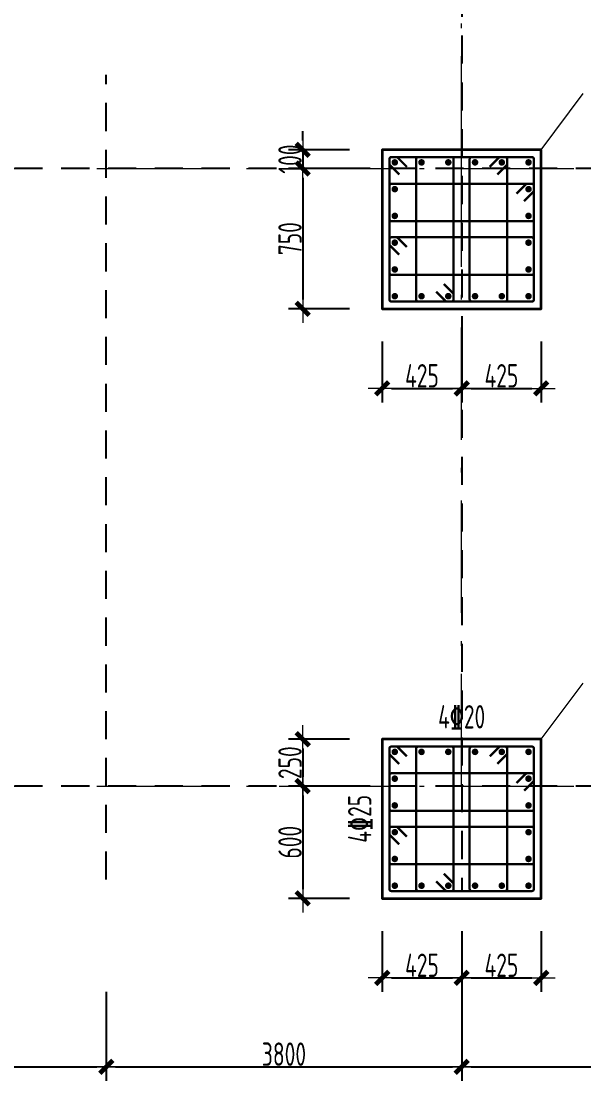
# Model space of a CAD drawing. Header units: millimetres. Extents: x 539196 to 807275, y 431843 to 1156631.
# Drawn here: x 637759 to 643774, y 701309 to 712633 of the extents above; entities that cross this region are included whole.
import ezdxf
from ezdxf.enums import TextEntityAlignment as Align

# ---------------------------------------------------------------- set-up
doc = ezdxf.new("R2010")
doc.units = ezdxf.units.MM
doc.header["$MEASUREMENT"] = 0
for name, pattern in [('DOTE', [2.42, 2, -0.2, 0.02, -0.2]), ('点划线', [1850, 1200, -300, 50, -300]), ('虚线', [500, 300, -200])]:
    doc.linetypes.add(name, pattern=pattern)
doc.layers.add('DOTE', color=1, linetype='DOTE')
for name, color, linetype, lineweight in [('柱原位标注', 7, 'Continuous', 18), ('柱尺寸标注', 3, 'Continuous', 18), ('柱标注引线', 2, 'Continuous', 18), ('柱箍筋', 1, 'Continuous', 25), ('柱纵筋', 1, 'Continuous', 70), ('砼柱', 2, 'Continuous', 35), ('网格', 9, '点划线', 18), ('轴线标注', 3, 'Continuous', 18)]:
    doc.layers.add(name, color=color, linetype=linetype, lineweight=lineweight)
doc.styles.add('样式 1_yjk_yjk', font='yjkeng.shx', dxfattribs={"width": 0.7, "bigfont": 'yjkchn.shx'})
doc.dimstyles.new('盈建科结构_yjk_yjk', dxfattribs={"dimscale": 100, "dimtxt": 2.5, "dimasz": 1, "dimexe": 1.5, "dimexo": 0.625, "dimgap": 0.1, "dimtad": 1, "dimdec": 0, "dimrnd": 1, "dimzin": 0, "dimdsep": 46, "dimtxsty": '样式 1_yjk_yjk', "dimblk": '_yjkbk', "dimblk1": 'ARCHTICK', "dimblk2": 'ARCHTICK', "dimcen": 0.09, "dimadec": 0, "dimazin": 0, "dimtfac": 1, "dimtdec": 4, "dimtix": 1, "dimtmove": 2, "dimatfit": 3, "dimfxl": 0, "dimtolj": 1, "dimtzin": 0, "dimarcsym": 0})

# ---------------------------------------------------------------- blocks, each defined once
blk = doc.blocks.new('_yjkbk')
blk.add_line((-1, 0), (1.5, 0))
blk.add_lwpolyline([(-0.7, -0.7, 0.5, 0.5, 0), (0.7, 0.7, 0.5, 0.5, 0)], format="xyseb")
blk = doc.blocks.new('*D2537')
at = {"layer": 'Defpoints', "color": 0}
for p in [(641618, 709559), (642468, 709559), (642468, 708709)]:
    blk.add_point(p, dxfattribs=at)
at = {"layer": '柱尺寸标注', "color": 0, "lineweight": -2}
for p, q in [((641618, 709209), (641618, 708559)), ((642468, 709209), (642468, 708559)), ((641718, 708709), (642368, 708709))]:
    blk.add_line(p, q, dxfattribs=at)
at = {"layer": '柱尺寸标注', "color": 0, "lineweight": -2, "xscale": 100, "yscale": 100, "zscale": 100, "rotation": 180}
blk.add_blockref('_yjkbk', (641618, 708709), dxfattribs=at)
at = {"layer": '柱尺寸标注', "color": 0, "lineweight": -2, "xscale": 100, "yscale": 100, "zscale": 100}
blk.add_blockref('_yjkbk', (642468, 708709), dxfattribs=at)
at = {"layer": '柱尺寸标注', "color": 0, "insert": (642043, 708844), "char_height": 250, "attachment_point": 5, "style": '样式 1_yjk_yjk'}
blk.add_mtext('\\A1;425', dxfattribs=at)
blk = doc.blocks.new('_ARCHTICK')
at = {"color": 0, "linetype": 'ByBlock', "const_width": 0.15}
blk.add_lwpolyline([(-0.5, -0.5), (0.5, 0.5)], dxfattribs=at)
blk = doc.blocks.new('*D2538')
at = {"layer": 'Defpoints', "color": 0}
for p in [(642468, 709559), (643318, 709559), (643318, 708709)]:
    blk.add_point(p, dxfattribs=at)
at = {"layer": '柱尺寸标注', "color": 0, "lineweight": -2}
for p, q in [((642468, 709209), (642468, 708559)), ((643318, 709209), (643318, 708559)), ((642568, 708709), (643218, 708709))]:
    blk.add_line(p, q, dxfattribs=at)
at = {"layer": '柱尺寸标注', "color": 0, "lineweight": -2, "xscale": 100, "yscale": 100, "zscale": 100, "rotation": 180}
blk.add_blockref('_yjkbk', (642468, 708709), dxfattribs=at)
at = {"layer": '柱尺寸标注', "color": 0, "lineweight": -2, "xscale": 100, "yscale": 100, "zscale": 100}
blk.add_blockref('_yjkbk', (643318, 708709), dxfattribs=at)
at = {"layer": '柱尺寸标注', "color": 0, "insert": (642893, 708844), "char_height": 250, "attachment_point": 5, "style": '样式 1_yjk_yjk'}
blk.add_mtext('\\A1;425', dxfattribs=at)
blk = doc.blocks.new('*D2539')
at = {"layer": 'Defpoints', "color": 0}
for p in [(641618, 711259), (640768, 711059), (641618, 711059)]:
    blk.add_point(p, dxfattribs=at)
at = {"layer": '柱尺寸标注', "color": 0, "lineweight": -2}
for p, q in [((640768, 711359), (640768, 711459)), ((641268, 711259), (640618, 711259)), ((640768, 711259), (640768, 711059)), ((641268, 711059), (640618, 711059)), ((640768, 710959), (640768, 710859))]:
    blk.add_line(p, q, dxfattribs=at)
at = {"layer": '柱尺寸标注', "color": 0, "lineweight": -2, "xscale": 100, "yscale": 100, "zscale": 100}
for p, rotation in [((640768, 711259), 270), ((640768, 711059), 90)]:
    blk.add_blockref('_yjkbk', p, dxfattribs=dict(at, rotation=rotation))
at = {"layer": '柱尺寸标注', "color": 0, "insert": (640633, 711159), "char_height": 250, "attachment_point": 5, "rotation": 90, "style": '样式 1_yjk_yjk'}
blk.add_mtext('\\A1;100', dxfattribs=at)
blk = doc.blocks.new('*D2540')
at = {"layer": 'Defpoints', "color": 0}
for p in [(641618, 711059), (640768, 709559), (641618, 709559)]:
    blk.add_point(p, dxfattribs=at)
at = {"layer": '柱尺寸标注', "color": 0, "lineweight": -2}
for p, q in [((641268, 711059), (640618, 711059)), ((640768, 710959), (640768, 709659)), ((641268, 709559), (640618, 709559))]:
    blk.add_line(p, q, dxfattribs=at)
at = {"layer": '柱尺寸标注', "color": 0, "lineweight": -2, "xscale": 100, "yscale": 100, "zscale": 100}
for p, rotation in [((640768, 711059), 90), ((640768, 709559), 270)]:
    blk.add_blockref('_yjkbk', p, dxfattribs=dict(at, rotation=rotation))
at = {"layer": '柱尺寸标注', "color": 0, "insert": (640633, 710309), "char_height": 250, "attachment_point": 5, "rotation": 90, "style": '样式 1_yjk_yjk'}
blk.add_mtext('\\A1;750', dxfattribs=at)
blk = doc.blocks.new('*D2541')
at = {"layer": 'Defpoints', "color": 0}
for p in [(641618, 703259), (642468, 703259), (642468, 702409)]:
    blk.add_point(p, dxfattribs=at)
at = {"layer": '柱尺寸标注', "color": 0, "lineweight": -2}
for p, q in [((641618, 702909), (641618, 702259)), ((642468, 702909), (642468, 702259)), ((641718, 702409), (642368, 702409))]:
    blk.add_line(p, q, dxfattribs=at)
at = {"layer": '柱尺寸标注', "color": 0, "lineweight": -2, "xscale": 100, "yscale": 100, "zscale": 100, "rotation": 180}
blk.add_blockref('_yjkbk', (641618, 702409), dxfattribs=at)
at = {"layer": '柱尺寸标注', "color": 0, "lineweight": -2, "xscale": 100, "yscale": 100, "zscale": 100}
blk.add_blockref('_yjkbk', (642468, 702409), dxfattribs=at)
at = {"layer": '柱尺寸标注', "color": 0, "insert": (642043, 702544), "char_height": 250, "attachment_point": 5, "style": '样式 1_yjk_yjk'}
blk.add_mtext('\\A1;425', dxfattribs=at)
blk = doc.blocks.new('*D2542')
at = {"layer": 'Defpoints', "color": 0}
for p in [(642468, 703259), (643318, 703259), (643318, 702409)]:
    blk.add_point(p, dxfattribs=at)
at = {"layer": '柱尺寸标注', "color": 0, "lineweight": -2}
for p, q in [((642468, 702909), (642468, 702259)), ((643318, 702909), (643318, 702259)), ((642568, 702409), (643218, 702409))]:
    blk.add_line(p, q, dxfattribs=at)
at = {"layer": '柱尺寸标注', "color": 0, "lineweight": -2, "xscale": 100, "yscale": 100, "zscale": 100, "rotation": 180}
blk.add_blockref('_yjkbk', (642468, 702409), dxfattribs=at)
at = {"layer": '柱尺寸标注', "color": 0, "lineweight": -2, "xscale": 100, "yscale": 100, "zscale": 100}
blk.add_blockref('_yjkbk', (643318, 702409), dxfattribs=at)
at = {"layer": '柱尺寸标注', "color": 0, "insert": (642893, 702544), "char_height": 250, "attachment_point": 5, "style": '样式 1_yjk_yjk'}
blk.add_mtext('\\A1;425', dxfattribs=at)
blk = doc.blocks.new('*D2543')
at = {"layer": 'Defpoints', "color": 0}
for p in [(641618, 704959), (640768, 704459), (641618, 704459)]:
    blk.add_point(p, dxfattribs=at)
at = {"layer": '柱尺寸标注', "color": 0, "lineweight": -2}
for p, q in [((641268, 704959), (640618, 704959)), ((640768, 704859), (640768, 704559)), ((641268, 704459), (640618, 704459))]:
    blk.add_line(p, q, dxfattribs=at)
at = {"layer": '柱尺寸标注', "color": 0, "lineweight": -2, "xscale": 100, "yscale": 100, "zscale": 100}
for p, rotation in [((640768, 704959), 90), ((640768, 704459), 270)]:
    blk.add_blockref('_yjkbk', p, dxfattribs=dict(at, rotation=rotation))
at = {"layer": '柱尺寸标注', "color": 0, "insert": (640633, 704709), "char_height": 250, "attachment_point": 5, "rotation": 90, "style": '样式 1_yjk_yjk'}
blk.add_mtext('\\A1;250', dxfattribs=at)
blk = doc.blocks.new('*D2544')
at = {"layer": 'Defpoints', "color": 0}
for p in [(641618, 704459), (640768, 703259), (641618, 703259)]:
    blk.add_point(p, dxfattribs=at)
at = {"layer": '柱尺寸标注', "color": 0, "lineweight": -2}
for p, q in [((641268, 704459), (640618, 704459)), ((640768, 704359), (640768, 703359)), ((641268, 703259), (640618, 703259))]:
    blk.add_line(p, q, dxfattribs=at)
at = {"layer": '柱尺寸标注', "color": 0, "lineweight": -2, "xscale": 100, "yscale": 100, "zscale": 100}
for p, rotation in [((640768, 704459), 90), ((640768, 703259), 270)]:
    blk.add_blockref('_yjkbk', p, dxfattribs=dict(at, rotation=rotation))
at = {"layer": '柱尺寸标注', "color": 0, "insert": (640633, 703859), "char_height": 250, "attachment_point": 5, "rotation": 90, "style": '样式 1_yjk_yjk'}
blk.add_mtext('\\A1;600', dxfattribs=at)
blk = doc.blocks.new('*D1026')
at = {"layer": 'Defpoints', "color": 0}
for p in [(634868, 704459), (638668, 704459), (638668, 701459)]:
    blk.add_point(p, dxfattribs=at)
at = {"layer": '轴线标注', "color": 0, "lineweight": -2}
for p, q in [((634868, 702259), (634868, 701309)), ((638668, 702259), (638668, 701309)), ((634968, 701459), (638568, 701459))]:
    blk.add_line(p, q, dxfattribs=at)
at = {"layer": '轴线标注', "color": 0, "lineweight": -2, "xscale": 100, "yscale": 100, "zscale": 100, "rotation": 180}
blk.add_blockref('_yjkbk', (634868, 701459), dxfattribs=at)
at = {"layer": '轴线标注', "color": 0, "lineweight": -2, "xscale": 100, "yscale": 100, "zscale": 100}
blk.add_blockref('_yjkbk', (638668, 701459), dxfattribs=at)
at = {"layer": '轴线标注', "color": 0, "insert": (636768, 701594), "char_height": 250, "attachment_point": 5, "style": '样式 1_yjk_yjk'}
blk.add_mtext('\\A1;3800', dxfattribs=at)
blk = doc.blocks.new('*D1028')
at = {"layer": 'Defpoints', "color": 0}
for p in [(638668, 704459), (642468, 704459), (642468, 701459)]:
    blk.add_point(p, dxfattribs=at)
at = {"layer": '轴线标注', "color": 0, "lineweight": -2}
for p, q in [((638668, 702259), (638668, 701309)), ((642468, 702259), (642468, 701309)), ((638768, 701459), (642368, 701459))]:
    blk.add_line(p, q, dxfattribs=at)
at = {"layer": '轴线标注', "color": 0, "lineweight": -2, "xscale": 100, "yscale": 100, "zscale": 100, "rotation": 180}
blk.add_blockref('_yjkbk', (638668, 701459), dxfattribs=at)
at = {"layer": '轴线标注', "color": 0, "lineweight": -2, "xscale": 100, "yscale": 100, "zscale": 100}
blk.add_blockref('_yjkbk', (642468, 701459), dxfattribs=at)
at = {"layer": '轴线标注', "color": 0, "insert": (640568, 701594), "char_height": 250, "attachment_point": 5, "style": '样式 1_yjk_yjk'}
blk.add_mtext('\\A1;3800', dxfattribs=at)
blk = doc.blocks.new('*D1030')
at = {"layer": 'Defpoints', "color": 0}
for p in [(642468, 704459), (646268, 704459), (646268, 701459)]:
    blk.add_point(p, dxfattribs=at)
at = {"layer": '轴线标注', "color": 0, "lineweight": -2}
for p, q in [((642468, 702259), (642468, 701309)), ((646268, 702259), (646268, 701309)), ((642568, 701459), (646168, 701459))]:
    blk.add_line(p, q, dxfattribs=at)
at = {"layer": '轴线标注', "color": 0, "lineweight": -2, "xscale": 100, "yscale": 100, "zscale": 100, "rotation": 180}
blk.add_blockref('_yjkbk', (642468, 701459), dxfattribs=at)
at = {"layer": '轴线标注', "color": 0, "lineweight": -2, "xscale": 100, "yscale": 100, "zscale": 100}
blk.add_blockref('_yjkbk', (646268, 701459), dxfattribs=at)
at = {"layer": '轴线标注', "color": 0, "insert": (644368, 701594), "char_height": 250, "attachment_point": 5, "style": '样式 1_yjk_yjk'}
blk.add_mtext('\\A1;3800', dxfattribs=at)
blk = doc.blocks.new('jzzw')
at = {"layer": 'DOTE', "color": 1, "linetype": '虚线'}
for p, q in [((943986, 890469), (943986, 834829)), ((940186, 834949), (940186, 843549)), ((952506, 842549), (911886, 842549)), ((952506, 842549), (911886, 842549)), ((952506, 835949), (912186, 835949)), ((952506, 835949), (912186, 835949)), ((952506, 835949), (912186, 835949)), ((952506, 835949), (912186, 835949))]:
    blk.add_line(p, q, dxfattribs=at)

msp = doc.modelspace()

# ---------------------------------------------------------------- linework, layer by layer
at = {"layer": '柱标注引线'}
for p, q in [((643317.6, 711259.2), (643767.6, 711859.2)), ((643317.6, 704959.2), (643767.6, 705559.2))]:
    msp.add_line(p, q, dxfattribs=at)
at = {"layer": '柱箍筋', "const_width": 25}
for points in [[(641881.6, 711076.5), (641783.4, 711174.8, 0.1989124), (641766.6, 711181.7), (641718.8, 711181.7, 0.4142136), (641695.1, 711158), (641695.1, 709660.5, 0.4142136), (641718.8, 709636.7), (643216.3, 709636.7, 0.4142136), (643240.1, 709660.5), (643240.1, 711158, 0.4142136), (643216.3, 711181.7), (641718.8, 711181.7, 0.4142136), (641695.1, 711158), (641695.1, 711110.2, 0.1989124), (641702, 711093.5), (641800.3, 710995.2)], [(642195.5, 709742), (642293.8, 709643.7, 0.1989124), (642310.6, 709636.7), (642358.3, 709636.7, 0.4142136), (642382.1, 709660.5), (642382.1, 711158, 0.4142136), (642358.3, 711181.7), (642004.8, 711181.7, 0.4142136), (641981.1, 711158), (641981.1, 709660.5, 0.4142136), (642004.8, 709636.7), (642358.3, 709636.7, 0.4142136), (642382.1, 709660.5), (642382.1, 709708.2, 0.1989124), (642375.1, 709725), (642276.9, 709823.3)], [(642767.5, 711076.5), (642865.8, 711174.8, -0.1989124), (642882.6, 711181.7), (642930.3, 711181.7, -0.4142136), (642954.1, 711158), (642954.1, 709660.5, -0.4142136), (642930.3, 709636.7), (642576.8, 709636.7, -0.4142136), (642553.1, 709660.5), (642553.1, 711158, -0.4142136), (642576.8, 711181.7), (642930.3, 711181.7, -0.4142136), (642954.1, 711158), (642954.1, 711110.2, -0.1989124), (642947.1, 711093.5), (642848.9, 710995.2)], [(643134.9, 710709.2), (643233.1, 710807.5, 0.1989124), (643240.1, 710824.2), (643240.1, 710872, 0.4142136), (643216.3, 710895.7), (641718.8, 710895.7, 0.4142136), (641695.1, 710872), (641695.1, 710518.5, 0.4142136), (641718.8, 710494.7), (643216.3, 710494.7, 0.4142136), (643240.1, 710518.5), (643240.1, 710872, 0.4142136), (643216.3, 710895.7), (643168.6, 710895.7, 0.1989124), (643151.8, 710888.8), (643053.5, 710790.5)], [(641800.3, 710137.2), (641702, 710235.5, -0.1989124), (641695.1, 710252.2), (641695.1, 710300, -0.4142136), (641718.8, 710323.7), (643216.3, 710323.7, -0.4142136), (643240.1, 710300), (643240.1, 709946.5, -0.4142136), (643216.3, 709922.7), (641718.8, 709922.7, -0.4142136), (641695.1, 709946.5), (641695.1, 710300, -0.4142136), (641718.8, 710323.7), (641766.6, 710323.7, -0.1989124), (641783.4, 710316.8), (641881.6, 710218.5)], [(641881.6, 704776.5), (641783.4, 704874.8, 0.1989124), (641766.6, 704881.7), (641718.8, 704881.7, 0.4142136), (641695.1, 704858), (641695.1, 703360.5, 0.4142136), (641718.8, 703336.7), (643216.3, 703336.7, 0.4142136), (643240.1, 703360.5), (643240.1, 704858, 0.4142136), (643216.3, 704881.7), (641718.8, 704881.7, 0.4142136), (641695.1, 704858), (641695.1, 704810.2, 0.1989124), (641702, 704793.5), (641800.3, 704695.2)], [(642195.5, 703442), (642293.8, 703343.7, 0.1989124), (642310.6, 703336.7), (642358.3, 703336.7, 0.4142136), (642382.1, 703360.5), (642382.1, 704858, 0.4142136), (642358.3, 704881.7), (642004.8, 704881.7, 0.4142136), (641981.1, 704858), (641981.1, 703360.5, 0.4142136), (642004.8, 703336.7), (642358.3, 703336.7, 0.4142136), (642382.1, 703360.5), (642382.1, 703408.2, 0.1989124), (642375.1, 703425), (642276.9, 703523.3)], [(642767.5, 704776.5), (642865.8, 704874.8, -0.1989124), (642882.6, 704881.7), (642930.3, 704881.7, -0.4142136), (642954.1, 704858), (642954.1, 703360.5, -0.4142136), (642930.3, 703336.7), (642576.8, 703336.7, -0.4142136), (642553.1, 703360.5), (642553.1, 704858, -0.4142136), (642576.8, 704881.7), (642930.3, 704881.7, -0.4142136), (642954.1, 704858), (642954.1, 704810.2, -0.1989124), (642947.1, 704793.5), (642848.9, 704695.2)], [(643134.9, 704409.2), (643233.1, 704507.5, 0.1989124), (643240.1, 704524.2), (643240.1, 704572, 0.4142136), (643216.3, 704595.7), (641718.8, 704595.7, 0.4142136), (641695.1, 704572), (641695.1, 704218.5, 0.4142136), (641718.8, 704194.7), (643216.3, 704194.7, 0.4142136), (643240.1, 704218.5), (643240.1, 704572, 0.4142136), (643216.3, 704595.7), (643168.6, 704595.7, 0.1989124), (643151.8, 704588.8), (643053.5, 704490.5)], [(641800.3, 703837.2), (641702, 703935.5, -0.1989124), (641695.1, 703952.2), (641695.1, 704000, -0.4142136), (641718.8, 704023.7), (643216.3, 704023.7, -0.4142136), (643240.1, 704000), (643240.1, 703646.5, -0.4142136), (643216.3, 703622.7), (641718.8, 703622.7, -0.4142136), (641695.1, 703646.5), (641695.1, 704000, -0.4142136), (641718.8, 704023.7), (641766.6, 704023.7, -0.1989124), (641783.4, 704016.8), (641881.6, 703918.5)]]:
    msp.add_lwpolyline(points, format="xyb", dxfattribs=at)
at = {"layer": '柱纵筋', "const_width": 35}
for points in [[(641770.1, 711124.2, 1), (641735.1, 711124.2, 1)], [(642056.1, 711124.2, 1), (642021.1, 711124.2, 1)], [(642342.1, 711124.2, 1), (642307.1, 711124.2, 1)], [(642628.1, 711124.2, 1), (642593.1, 711124.2, 1)], [(642914.1, 711124.2, 1), (642879.1, 711124.2, 1)], [(643200.1, 711124.2, 1), (643165.1, 711124.2, 1)], [(641770.1, 710838.2, 1), (641735.1, 710838.2, 1)], [(643200.1, 710838.2, 1), (643165.1, 710838.2, 1)], [(641770.1, 710552.2, 1), (641735.1, 710552.2, 1)], [(643200.1, 710552.2, 1), (643165.1, 710552.2, 1)], [(641770.1, 710266.2, 1), (641735.1, 710266.2, 1)], [(643200.1, 710266.2, 1), (643165.1, 710266.2, 1)], [(641770.1, 709980.2, 1), (641735.1, 709980.2, 1)], [(643200.1, 709980.2, 1), (643165.1, 709980.2, 1)], [(641770.1, 709694.2, 1), (641735.1, 709694.2, 1)], [(642056.1, 709694.2, 1), (642021.1, 709694.2, 1)], [(642342.1, 709694.2, 1), (642307.1, 709694.2, 1)], [(642628.1, 709694.2, 1), (642593.1, 709694.2, 1)], [(642914.1, 709694.2, 1), (642879.1, 709694.2, 1)], [(643200.1, 709694.2, 1), (643165.1, 709694.2, 1)], [(641770.1, 704824.2, 1), (641735.1, 704824.2, 1)], [(642056.1, 704824.2, 1), (642021.1, 704824.2, 1)], [(642342.1, 704824.2, 1), (642307.1, 704824.2, 1)], [(642628.1, 704824.2, 1), (642593.1, 704824.2, 1)], [(642914.1, 704824.2, 1), (642879.1, 704824.2, 1)], [(643200.1, 704824.2, 1), (643165.1, 704824.2, 1)], [(641770.1, 704538.2, 1), (641735.1, 704538.2, 1)], [(643200.1, 704538.2, 1), (643165.1, 704538.2, 1)], [(641770.1, 704252.2, 1), (641735.1, 704252.2, 1)], [(643200.1, 704252.2, 1), (643165.1, 704252.2, 1)], [(641770.1, 703966.2, 1), (641735.1, 703966.2, 1)], [(643200.1, 703966.2, 1), (643165.1, 703966.2, 1)], [(641770.1, 703680.2, 1), (641735.1, 703680.2, 1)], [(643200.1, 703680.2, 1), (643165.1, 703680.2, 1)], [(641770.1, 703394.2, 1), (641735.1, 703394.2, 1)], [(642056.1, 703394.2, 1), (642021.1, 703394.2, 1)], [(642342.1, 703394.2, 1), (642307.1, 703394.2, 1)], [(642628.1, 703394.2, 1), (642593.1, 703394.2, 1)], [(642914.1, 703394.2, 1), (642879.1, 703394.2, 1)], [(643200.1, 703394.2, 1), (643165.1, 703394.2, 1)]]:
    msp.add_lwpolyline(points, format="xyb", close=True, dxfattribs=at)
at = {"layer": '砼柱'}
for points in [[(643317.6, 711259.2), (641617.6, 711259.2), (641617.6, 709559.2), (643317.6, 709559.2)], [(643317.6, 704959.2), (641617.6, 704959.2), (641617.6, 703259.2), (643317.6, 703259.2)]]:
    msp.add_lwpolyline(points, close=True, dxfattribs=at)
at = {"layer": '网格'}
for p, q in [((642467.6, 711059.2), (642467.6, 714059.2)), ((634867.6, 711059.2), (638667.6, 711059.2)), ((638667.6, 711059.2), (642467.6, 711059.2)), ((642467.6, 704459.2), (642467.6, 711059.2)), ((642467.6, 711059.2), (646267.6, 711059.2)), ((634867.6, 704459.2), (638667.6, 704459.2)), ((638667.6, 704459.2), (642467.6, 704459.2)), ((642467.6, 704459.2), (646267.6, 704459.2))]:
    msp.add_line(p, q, dxfattribs=at)

# ---------------------------------------------------------------- block references
msp.add_blockref('jzzw', (-301518.2, -131489.7))

# ---------------------------------------------------------------- texts
at = {"layer": '柱原位标注', "linetype": 'Continuous', "style": '样式 1_yjk_yjk', "width": 0.7}
msp.add_text('4\x8420', height=250, dxfattribs=at).set_placement((642467.6, 704999.2), align=Align.BOTTOM_CENTER)
msp.add_text('4\x8425', height=250, rotation=90, dxfattribs=at).set_placement((641577.6, 704109.2), align=Align.BOTTOM_CENTER)

# ---------------------------------------------------------------- dimensions: what is measured, and where the dimension line sits
at = {"layer": '柱尺寸标注'}
for p1, p2, picture, middle in [((641617.6, 711259.2), (641617.6, 711059.2), '*D2539', (640632.6, 711159.2)), ((641617.6, 711059.2), (641617.6, 709559.2), '*D2540', (640632.6, 710309.2)), ((641617.6, 709559.2), (642467.6, 709559.2), '*D2537', (642042.6, 708844.2)), ((642467.6, 709559.2), (643317.6, 709559.2), '*D2538', (642892.6, 708844.2)), ((641617.6, 704959.2), (641617.6, 704459.2), '*D2543', (640632.6, 704709.2)), ((641617.6, 704459.2), (641617.6, 703259.2), '*D2544', (640632.6, 703859.2)), ((641617.6, 703259.2), (642467.6, 703259.2), '*D2541', (642042.6, 702544.2)), ((642467.6, 703259.2), (643317.6, 703259.2), '*D2542', (642892.6, 702544.2))]:
    dim = msp.add_aligned_dim(p1=p1, p2=p2, distance=-850, dimstyle='盈建科结构_yjk_yjk', override={"dimscale": 100, "dimtxt": 2.5, "dimasz": 1, "dimexe": 1.5, "dimexo": 3.5, "dimgap": 0.1, "dimtad": 1, "dimlfac": 0.5, "dimrnd": 5, "dimdle": 0, "dimfxlon": 0}, dxfattribs=at)
    dim.commit()
    dim.dimension.update_dxf_attribs({"geometry": picture, "text_midpoint": middle})
at = {"layer": '轴线标注'}
for p1, p2, picture, middle in [((634867.6, 704459.2), (638667.6, 704459.2), '*D1026', (636767.6, 701594.2)), ((638667.6, 704459.2), (642467.6, 704459.2), '*D1028', (640567.6, 701594.2)), ((642467.6, 704459.2), (646267.6, 704459.2), '*D1030', (644367.6, 701594.2))]:
    dim = msp.add_aligned_dim(p1=p1, p2=p2, distance=-3000, dimstyle='盈建科结构_yjk_yjk', override={"dimscale": 100, "dimtxt": 2.5, "dimasz": 1, "dimexe": 1.5, "dimexo": 22, "dimgap": 0.1, "dimtad": 1, "dimlfac": 1, "dimrnd": 5, "dimdle": 0, "dimfxlon": 0}, dxfattribs=at)
    dim.commit()
    dim.dimension.update_dxf_attribs({"geometry": picture, "text_midpoint": middle})

doc.saveas('drawing.dxf')
